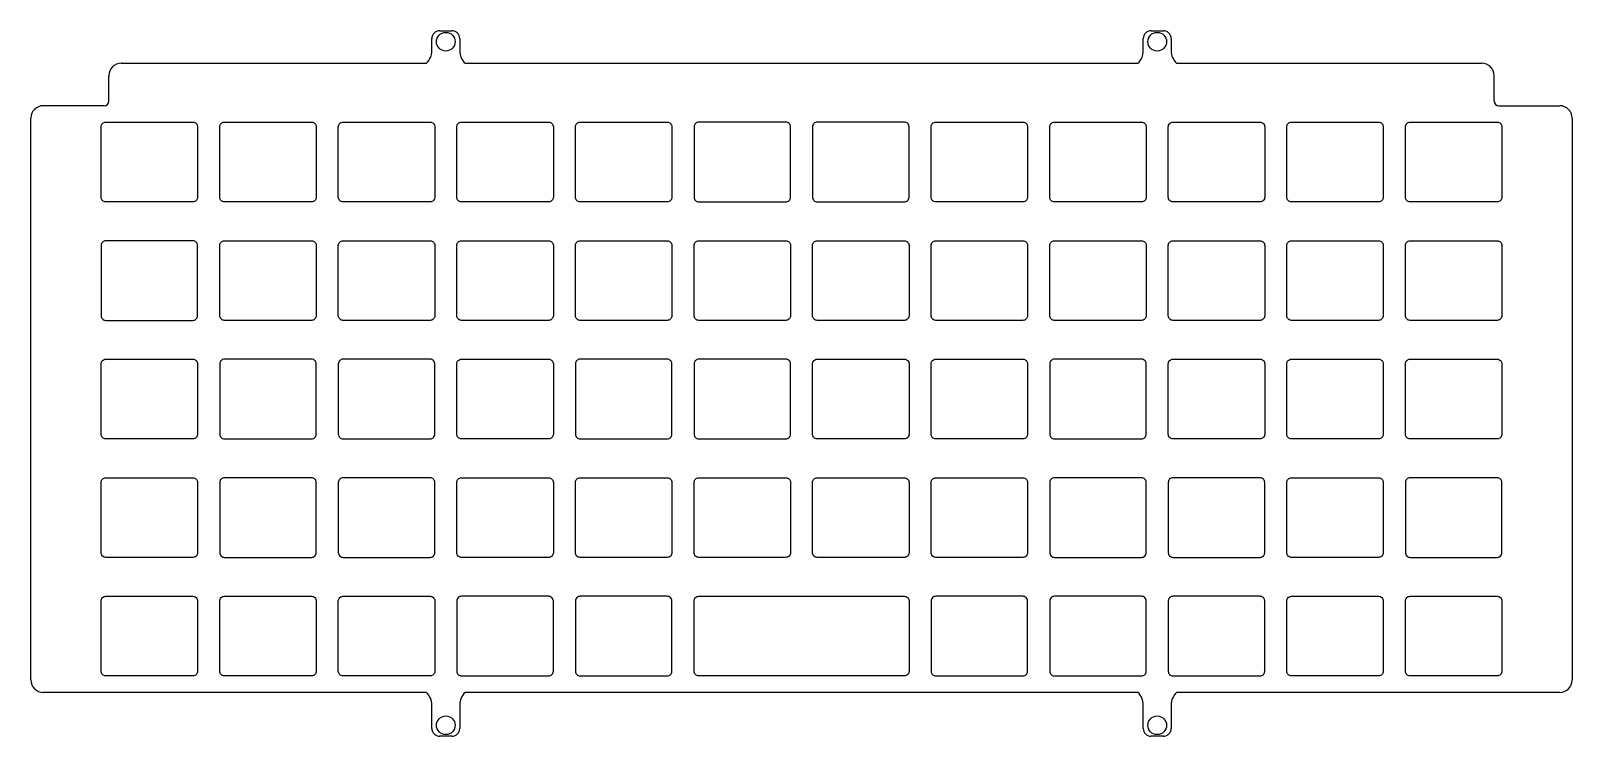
# Model space of a CAD drawing. Header units: millimetres. Extents: x -9 to 239, y -207 to -93.
import ezdxf

# ---------------------------------------------------------------- set-up
doc = ezdxf.new("R2010")
doc.units = ezdxf.units.MM
doc.layers.get('0').update_dxf_attribs({"linetype": 'CONTINUOUS'})

msp = doc.modelspace()

# ---------------------------------------------------------------- linework, layer by layer
for p, q in [((57.1, -93.44), (59.1, -93.44)), ((171.4, -93.44), (173.4, -93.44)), ((55.85, -96.66), (55.85, -94.69)), ((60.35, -94.69), (60.35, -96.66)), ((170.15, -96.66), (170.15, -94.69)), ((174.65, -94.69), (174.65, -96.66)), ((5.95, -98.66), (54.99, -98.66)), ((61.21, -98.66), (169.29, -98.66)), ((175.51, -98.66), (224.55, -98.66)), ((3.95, -104.73), (3.95, -100.66)), ((226.55, -104.73), (226.55, -100.66)), ((3.2, -105.48), (-6.57, -105.48)), ((227.3, -105.48), (237.08, -105.48)), ((-8.57, -197.78), (-8.57, -107.48)), ((239.08, -107.48), (239.08, -197.78)), ((54.99, -199.78), (-6.57, -199.78)), ((169.29, -199.78), (61.21, -199.78)), ((237.08, -199.78), (175.51, -199.78)), ((55.85, -205.57), (55.85, -201.78)), ((60.35, -201.78), (60.35, -205.57)), ((170.15, -205.57), (170.15, -201.78)), ((174.65, -201.78), (174.65, -205.57)), ((59.1, -206.82), (57.1, -206.82)), ((173.4, -206.82), (171.4, -206.82))]:
    msp.add_line(p, q)
for points in [[(2.73, -120.18), (2.73, -108.88, -0.414214), (3.48, -108.13), (17.48, -108.13, -0.414214), (18.23, -108.88), (18.23, -120.18, -0.414214), (17.48, -120.93), (3.48, -120.93, -0.414214)], [(21.78, -120.18), (21.78, -108.88, -0.414214), (22.53, -108.13), (36.53, -108.13, -0.414214), (37.28, -108.88), (37.28, -120.18, -0.414214), (36.53, -120.93), (22.53, -120.93, -0.414214)], [(55.58, -120.93), (41.58, -120.93, -0.414214), (40.83, -120.18), (40.83, -108.88, -0.414214), (41.58, -108.13), (55.58, -108.13, -0.414214), (56.33, -108.88), (56.33, -120.18, -0.414214)], [(75.38, -120.18, -0.414214), (74.63, -120.93), (60.63, -120.93, -0.414214), (59.88, -120.18), (59.88, -108.88, -0.414214), (60.63, -108.13), (74.63, -108.13, -0.414214), (75.38, -108.88)], [(78.93, -108.88, -0.414214), (79.68, -108.13), (93.68, -108.13, -0.414214), (94.43, -108.88), (94.43, -120.18, -0.414214), (93.68, -120.93), (79.68, -120.93, -0.414214), (78.93, -120.18)], [(112.73, -108.13), (98.73, -108.13, 0.414214), (97.98, -108.88), (97.98, -120.18, 0.414214), (98.73, -120.93), (112.73, -120.93, 0.414214), (113.48, -120.18), (113.48, -108.88, 0.414214)], [(132.53, -120.18), (132.53, -108.88, 0.414214), (131.78, -108.13), (117.78, -108.13, 0.414214), (117.03, -108.88), (117.03, -120.18, 0.414214), (117.78, -120.93), (131.78, -120.93, 0.414214)], [(151.58, -120.18, -0.414214), (150.83, -120.93), (136.83, -120.93, -0.414214), (136.08, -120.18), (136.08, -108.88, -0.414214), (136.83, -108.13), (150.83, -108.13, -0.414214), (151.58, -108.88)], [(169.88, -108.13, -0.414214), (170.63, -108.88), (170.63, -120.18, -0.414214), (169.88, -120.93), (155.88, -120.93, -0.414214), (155.13, -120.18), (155.13, -108.88, -0.414214), (155.88, -108.13)], [(189.68, -120.18, -0.414214), (188.93, -120.93), (174.93, -120.93, -0.414214), (174.18, -120.18), (174.18, -108.88, -0.414214), (174.93, -108.13), (188.93, -108.13, -0.414214), (189.68, -108.88)], [(193.98, -120.93, -0.414214), (193.23, -120.18), (193.23, -108.88, -0.414214), (193.98, -108.13), (207.98, -108.13, -0.414214), (208.73, -108.88), (208.73, -120.18, -0.414214), (207.98, -120.93)], [(227.03, -120.93), (213.03, -120.93, -0.414214), (212.28, -120.18), (212.28, -108.88, -0.414214), (213.03, -108.13), (227.03, -108.13, -0.414214), (227.78, -108.88), (227.78, -120.18, -0.414214)], [(17.48, -127.18), (3.48, -127.18, 0.414214), (2.73, -127.93), (2.73, -139.23, 0.414214), (3.48, -139.98), (17.48, -139.98, 0.414214), (18.23, -139.23), (18.23, -127.93, 0.414214)], [(21.78, -139.23), (21.78, -127.93, -0.414214), (22.53, -127.18), (36.53, -127.18, -0.414214), (37.28, -127.93), (37.28, -139.23, -0.414214), (36.53, -139.98), (22.53, -139.98, -0.414214)], [(55.58, -139.98), (41.58, -139.98, -0.414214), (40.83, -139.23), (40.83, -127.93, -0.414214), (41.58, -127.18), (55.58, -127.18, -0.414214), (56.33, -127.93), (56.33, -139.23, -0.414214)], [(59.88, -139.23), (59.88, -127.93, -0.414214), (60.63, -127.18), (74.63, -127.18, -0.414214), (75.38, -127.93), (75.38, -139.23, -0.414214), (74.63, -139.98), (60.63, -139.98, -0.414214)], [(94.43, -139.23, -0.414214), (93.68, -139.98), (79.68, -139.98, -0.414214), (78.93, -139.23), (78.93, -127.93, -0.414214), (79.68, -127.18), (93.68, -127.18, -0.414214), (94.43, -127.93)], [(97.98, -127.93, -0.414214), (98.73, -127.18), (112.73, -127.18, -0.414214), (113.48, -127.93), (113.48, -139.23, -0.414214), (112.73, -139.98), (98.73, -139.98, -0.414214), (97.98, -139.23)], [(131.78, -139.98), (117.78, -139.98, -0.414214), (117.03, -139.23), (117.03, -127.93, -0.414214), (117.78, -127.18), (131.78, -127.18, -0.414214), (132.53, -127.93), (132.53, -139.23, -0.414214)], [(150.83, -139.98), (136.83, -139.98, -0.414214), (136.08, -139.23), (136.08, -127.93, -0.414214), (136.83, -127.18), (150.83, -127.18, -0.414214), (151.58, -127.93), (151.58, -139.23, -0.414214)], [(169.88, -139.98), (155.88, -139.98, -0.414214), (155.13, -139.23), (155.13, -127.93, -0.414214), (155.88, -127.18), (169.88, -127.18, -0.414214), (170.63, -127.93), (170.63, -139.23, -0.414214)], [(174.18, -127.93, -0.414214), (174.93, -127.18), (188.93, -127.18, -0.414214), (189.68, -127.93), (189.68, -139.23, -0.414214), (188.93, -139.98), (174.93, -139.98, -0.414214), (174.18, -139.23)], [(207.98, -127.18, -0.414214), (208.73, -127.93), (208.73, -139.23, -0.414214), (207.98, -139.98), (193.98, -139.98, -0.414214), (193.23, -139.23), (193.23, -127.93, -0.414214), (193.98, -127.18)], [(227.03, -139.98), (213.03, -139.98, -0.414214), (212.28, -139.23), (212.28, -127.93, -0.414214), (213.03, -127.18), (227.03, -127.18, -0.414214), (227.78, -127.93), (227.78, -139.23, -0.414214)], [(18.23, -158.28, -0.414214), (17.48, -159.03), (3.48, -159.03, -0.414214), (2.73, -158.28), (2.73, -146.98, -0.414214), (3.48, -146.23), (17.48, -146.23, -0.414214), (18.23, -146.98)], [(37.28, -158.28), (37.28, -146.98, 0.414214), (36.53, -146.23), (22.53, -146.23, 0.414214), (21.78, -146.98), (21.78, -158.28, 0.414214), (22.53, -159.03), (36.53, -159.03, 0.414214)], [(56.33, -158.28), (56.33, -146.98, 0.414214), (55.58, -146.23), (41.58, -146.23, 0.414214), (40.83, -146.98), (40.83, -158.28, 0.414214), (41.58, -159.03), (55.58, -159.03, 0.414214)], [(75.38, -158.28, -0.414214), (74.63, -159.03), (60.63, -159.03, -0.414214), (59.88, -158.28), (59.88, -146.98, -0.414214), (60.63, -146.23), (74.63, -146.23, -0.414214), (75.38, -146.98)], [(93.68, -146.23), (79.68, -146.23, 0.414214), (78.93, -146.98), (78.93, -158.28, 0.414214), (79.68, -159.03), (93.68, -159.03, 0.414214), (94.43, -158.28), (94.43, -146.98, 0.414214)], [(112.73, -146.23), (98.73, -146.23, 0.414214), (97.98, -146.98), (97.98, -158.28, 0.414214), (98.73, -159.03), (112.73, -159.03, 0.414214), (113.48, -158.28), (113.48, -146.98, 0.414214)], [(117.03, -146.98, -0.414214), (117.78, -146.23), (131.78, -146.23, -0.414214), (132.53, -146.98), (132.53, -158.28, -0.414214), (131.78, -159.03), (117.78, -159.03, -0.414214), (117.03, -158.28)], [(136.08, -158.28), (136.08, -146.98, -0.414214), (136.83, -146.23), (150.83, -146.23, -0.414214), (151.58, -146.98), (151.58, -158.28, -0.414214), (150.83, -159.03), (136.83, -159.03, -0.414214)], [(170.63, -158.28), (170.63, -146.98, 0.414214), (169.88, -146.23), (155.88, -146.23, 0.414214), (155.13, -146.98), (155.13, -158.28, 0.414214), (155.88, -159.03), (169.88, -159.03, 0.414214)], [(189.68, -158.28, -0.414214), (188.93, -159.03), (174.93, -159.03, -0.414214), (174.18, -158.28), (174.18, -146.98, -0.414214), (174.93, -146.23), (188.93, -146.23, -0.414214), (189.68, -146.98)], [(207.98, -146.23, -0.414214), (208.73, -146.98), (208.73, -158.28, -0.414214), (207.98, -159.03), (193.98, -159.03, -0.414214), (193.23, -158.28), (193.23, -146.98, -0.414214), (193.98, -146.23)], [(227.03, -146.23, -0.414214), (227.78, -146.98), (227.78, -158.28, -0.414214), (227.03, -159.03), (213.03, -159.03, -0.414214), (212.28, -158.28), (212.28, -146.98, -0.414214), (213.03, -146.23)], [(2.73, -177.33), (2.73, -166.03, -0.414214), (3.48, -165.28), (17.48, -165.28, -0.414214), (18.23, -166.03), (18.23, -177.33, -0.414214), (17.48, -178.08), (3.48, -178.08, -0.414214)], [(36.53, -165.28), (22.53, -165.28, 0.414214), (21.78, -166.03), (21.78, -177.33, 0.414214), (22.53, -178.08), (36.53, -178.08, 0.414214), (37.28, -177.33), (37.28, -166.03, 0.414214)], [(56.33, -177.33), (56.33, -166.03, 0.414214), (55.58, -165.28), (41.58, -165.28, 0.414214), (40.83, -166.03), (40.83, -177.33, 0.414214), (41.58, -178.08), (55.58, -178.08, 0.414214)], [(74.63, -178.08), (60.63, -178.08, -0.414214), (59.88, -177.33), (59.88, -166.03, -0.414214), (60.63, -165.28), (74.63, -165.28, -0.414214), (75.38, -166.03), (75.38, -177.33, -0.414214)], [(79.68, -178.08, -0.414214), (78.93, -177.33), (78.93, -166.03, -0.414214), (79.68, -165.28), (93.68, -165.28, -0.414214), (94.43, -166.03), (94.43, -177.33, -0.414214), (93.68, -178.08)], [(97.98, -177.33), (97.98, -166.03, -0.414214), (98.73, -165.28), (112.73, -165.28, -0.414214), (113.48, -166.03), (113.48, -177.33, -0.414214), (112.73, -178.08), (98.73, -178.08, -0.414214)], [(132.53, -177.33, -0.414214), (131.78, -178.08), (117.78, -178.08, -0.414214), (117.03, -177.33), (117.03, -166.03, -0.414214), (117.78, -165.28), (131.78, -165.28, -0.414214), (132.53, -166.03)], [(136.08, -177.33), (136.08, -166.03, -0.414214), (136.83, -165.28), (150.83, -165.28, -0.414214), (151.58, -166.03), (151.58, -177.33, -0.414214), (150.83, -178.08), (136.83, -178.08, -0.414214)], [(169.88, -165.28), (155.88, -165.28, 0.414214), (155.13, -166.03), (155.13, -177.33, 0.414214), (155.88, -178.08), (169.88, -178.08, 0.414214), (170.63, -177.33), (170.63, -166.03, 0.414214)], [(188.93, -165.28), (174.93, -165.28, 0.414214), (174.18, -166.03), (174.18, -177.33, 0.414214), (174.93, -178.08), (188.93, -178.08, 0.414214), (189.68, -177.33), (189.68, -166.03, 0.414214)], [(207.98, -165.28, -0.414214), (208.73, -166.03), (208.73, -177.33, -0.414214), (207.98, -178.08), (193.98, -178.08, -0.414214), (193.23, -177.33), (193.23, -166.03, -0.414214), (193.98, -165.28)], [(227.78, -177.33), (227.78, -166.03, 0.414214), (227.03, -165.28), (213.03, -165.28, 0.414214), (212.28, -166.03), (212.28, -177.33, 0.414214), (213.03, -178.08), (227.03, -178.08, 0.414214)], [(17.48, -197.13), (3.48, -197.13, -0.414214), (2.73, -196.38), (2.73, -185.08, -0.414214), (3.48, -184.33), (17.48, -184.33, -0.414214), (18.23, -185.08), (18.23, -196.38, -0.414214)], [(21.78, -196.38), (21.78, -185.08, -0.414214), (22.53, -184.33), (36.53, -184.33, -0.414214), (37.28, -185.08), (37.28, -196.38, -0.414214), (36.53, -197.13), (22.53, -197.13, -0.414214)], [(40.83, -196.38), (40.83, -185.08, -0.414214), (41.58, -184.33), (55.58, -184.33, -0.414214), (56.33, -185.08), (56.33, -196.38, -0.414214), (55.58, -197.13), (41.58, -197.13, -0.414214)], [(75.38, -196.38), (75.38, -185.08, 0.414214), (74.63, -184.33), (60.63, -184.33, 0.414214), (59.88, -185.08), (59.88, -196.38, 0.414214), (60.63, -197.13), (74.63, -197.13, 0.414214)], [(93.68, -184.33), (79.68, -184.33, 0.414214), (78.93, -185.08), (78.93, -196.38, 0.414214), (79.68, -197.13), (93.68, -197.13, 0.414214), (94.43, -196.38), (94.43, -185.08, 0.414214)], [(131.78, -184.33, -0.414214), (132.53, -185.08), (132.53, -196.38, -0.414214), (131.78, -197.13), (98.73, -197.13, -0.414214), (97.98, -196.38), (97.98, -185.08, -0.414214), (98.73, -184.33)], [(150.83, -184.33), (136.83, -184.33, 0.414214), (136.08, -185.08), (136.08, -196.38, 0.414214), (136.83, -197.13), (150.83, -197.13, 0.414214), (151.58, -196.38), (151.58, -185.08, 0.414214)], [(169.88, -184.33), (155.88, -184.33, 0.414214), (155.13, -185.08), (155.13, -196.38, 0.414214), (155.88, -197.13), (169.88, -197.13, 0.414214), (170.63, -196.38), (170.63, -185.08, 0.414214)], [(188.93, -184.33), (174.93, -184.33, 0.414214), (174.18, -185.08), (174.18, -196.38, 0.414214), (174.93, -197.13), (188.93, -197.13, 0.414214), (189.68, -196.38), (189.68, -185.08, 0.414214)], [(207.98, -197.13), (193.98, -197.13, -0.414214), (193.23, -196.38), (193.23, -185.08, -0.414214), (193.98, -184.33), (207.98, -184.33, -0.414214), (208.73, -185.08), (208.73, -196.38, -0.414214)], [(227.78, -196.38, -0.414214), (227.03, -197.13), (213.03, -197.13, -0.414214), (212.28, -196.38), (212.28, -185.08, -0.414214), (213.03, -184.33), (227.03, -184.33, -0.414214), (227.78, -185.08)]]:
    msp.add_lwpolyline(points, format="xyb", close=True)
for centre in [(58.1, -95.19), (172.4, -95.19), (58.1, -205.07), (172.4, -205.07)]:
    msp.add_circle(centre, 1.5)
for centre, radius, start, end in [((57.1, -94.69), 1.25, 90, 180), ((59.1, -94.69), 1.25, 0, 90), ((171.4, -94.69), 1.25, 90, 180), ((173.4, -94.69), 1.25, 0, 90), ((5.95, -100.66), 2, 90, 180), ((53.1, -96.66), 2.75, 313.3418, 360), ((63.1, -96.66), 2.75, 180, 226.6582), ((167.4, -96.66), 2.75, 313.3418, 360), ((177.4, -96.66), 2.75, 180, 226.6582), ((224.55, -100.66), 2, 0, 90), ((-6.57, -107.48), 2, 90, 180), ((3.2, -104.73), 0.75, 270, 360), ((227.3, -104.73), 0.75, 180, 270), ((237.08, -107.48), 2, 0, 90), ((-6.57, -197.78), 2, 180, 270), ((237.08, -197.78), 2, 270, 360), ((53.1, -201.78), 2.75, 0, 46.6582), ((63.1, -201.78), 2.75, 133.3418, 180), ((167.4, -201.78), 2.75, 0, 46.6582), ((177.4, -201.78), 2.75, 133.3418, 180), ((57.1, -205.57), 1.25, 180, 270), ((59.1, -205.57), 1.25, 270, 360), ((171.4, -205.57), 1.25, 180, 270), ((173.4, -205.57), 1.25, -90, 0)]:
    msp.add_arc(centre, radius, start, end)

doc.saveas('drawing.dxf')
